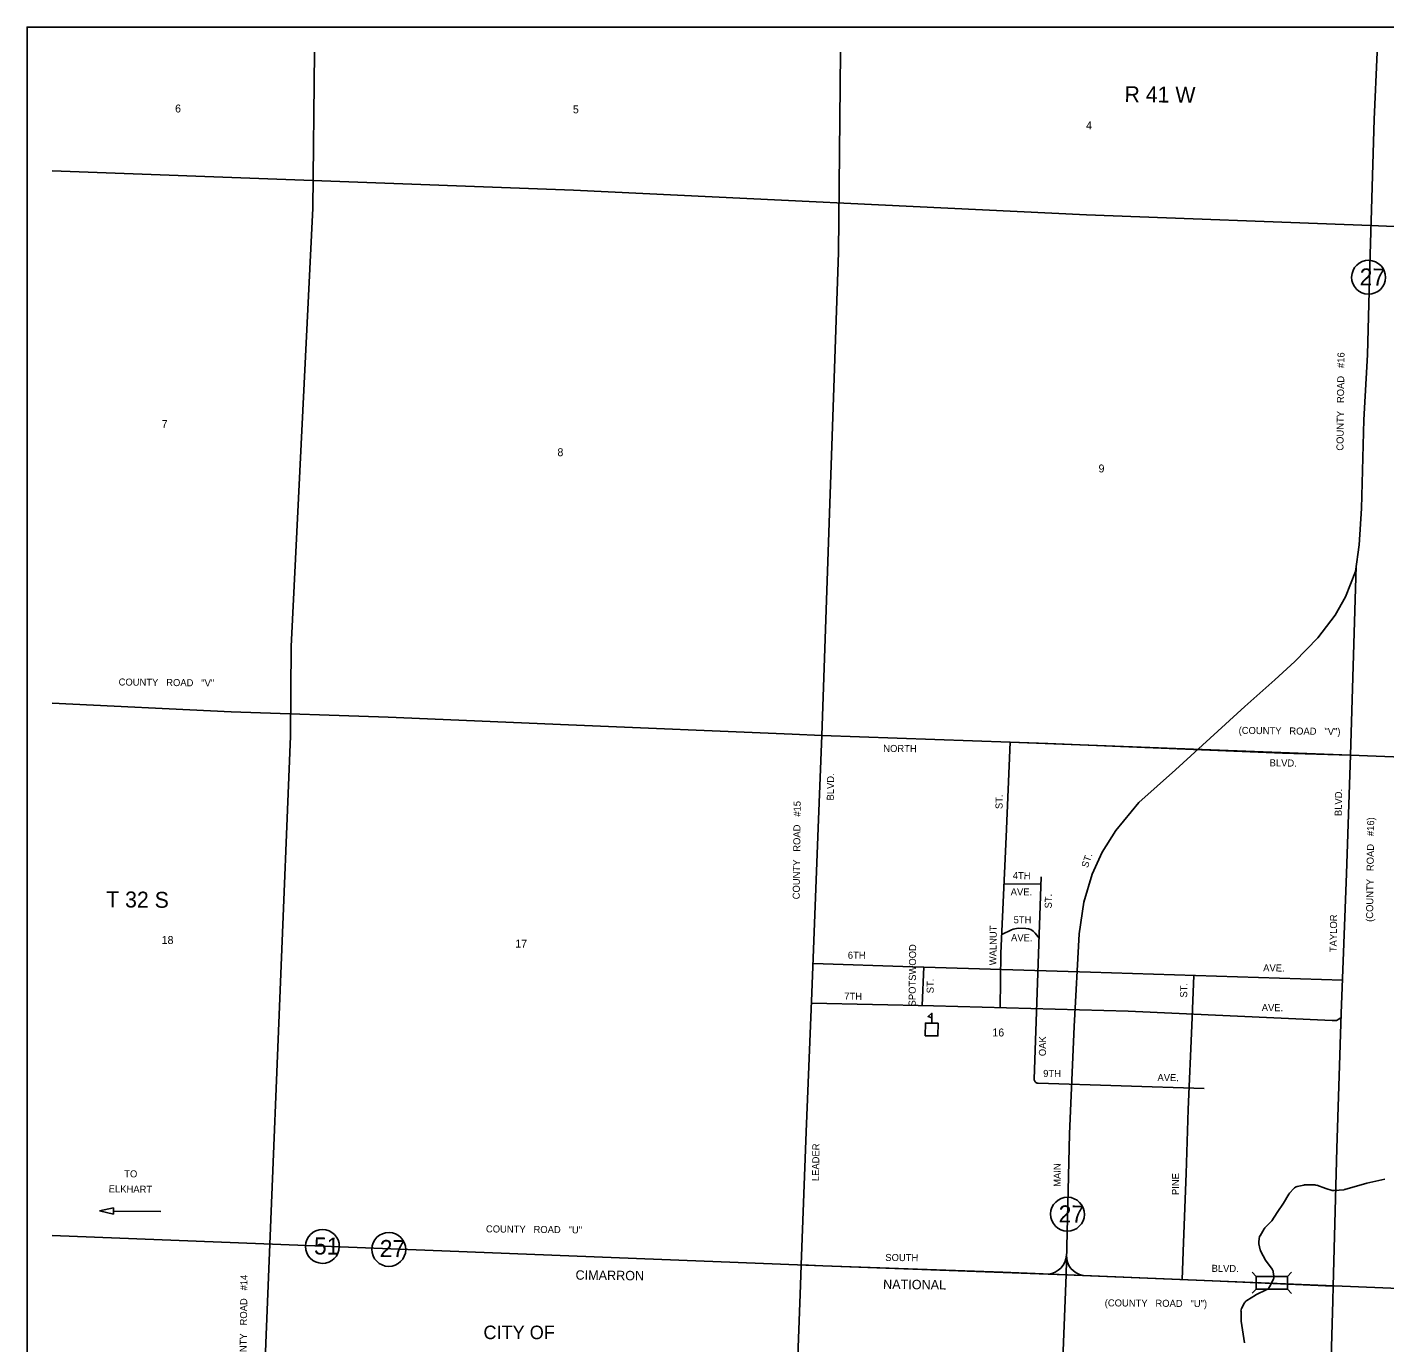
# Model space of a CAD drawing. Extents: x -210.46 to -206.03, y -82.96 to -79.02.
# Drawn here: x -210.459 to -207.893, y -81.504 to -79.018 of the extents above; entities that cross this region are included whole.
import ezdxf

# ---------------------------------------------------------------- set-up
doc = ezdxf.new("R2010")
doc.units = 0
for name, color, linetype in [('PL City Bridges', 7, 'Continuous'), ('PL City City Limits and Fill', 7, 'Continuous'), ('PL City Destination', 7, 'Continuous'), ('PL City K Route', 7, 'Continuous'), ('PL City K Rte Shields', 7, 'Continuous'), ('PL City Local Rd Street Names', 7, 'Continuous'), ('PL City Local Roads', 7, 'Continuous'), ('PL City Map Border', 7, 'Continuous'), ('PL City Range and TWP Numbers', 7, 'Continuous'), ('PL City Reservation', 7, 'Continuous'), ('PL City Rivers', 7, 'Continuous'), ('PL City Schools', 7, 'Continuous'), ('PL City Section Lines', 7, 'Continuous'), ('PL City Title Block', 7, 'Continuous')]:
    doc.layers.add(name, color=color, linetype=linetype)

msp = doc.modelspace()

# ---------------------------------------------------------------- linework, layer by layer
at = {"layer": 'PL City Bridges'}
for p, q in [((-208.1363, -81.3786), (-208.1444, -81.3707)), ((-208.0695, -81.371), (-208.0773, -81.3791)), ((-208.1366, -81.4026), (-208.1444, -81.4106)), ((-208.0695, -81.4109), (-208.0776, -81.4031))]:
    msp.add_line(p, q, dxfattribs=at)
msp.add_lwpolyline([(-208.1366, -81.4026), (-208.0776, -81.4031), (-208.0773, -81.3791), (-208.1363, -81.3786), (-208.1366, -81.4026)], dxfattribs=at)
at = {"layer": 'PL City City Limits and Fill'}
for points in [[(-208.9576, -80.3564), (-208.9642, -80.5312), (-208.9759, -80.8431), (-208.9871, -81.1055), (-208.9962, -81.3569)], [(-207.9585, -80.3936), (-208.0871, -80.3904), (-208.5305, -80.3716), (-208.9576, -80.3564)], [(-207.9913, -81.397), (-207.9841, -81.1371), (-207.9758, -80.882), (-207.9656, -80.6177), (-207.9585, -80.3936)], [(-208.9962, -81.3569), (-208.9555, -81.3587), (-208.6151, -81.3708), (-208.2192, -81.3868), (-207.9913, -81.3969)]]:
    msp.add_lwpolyline(points, dxfattribs=at)
at = {"layer": 'PL City Destination'}
msp.add_line((-210.2956, -81.2552), (-210.2064, -81.2561), dxfattribs=at)
for points in [[(-210.2957, -81.2491), (-210.322, -81.2549)], [(-210.2956, -81.2614), (-210.2957, -81.2491)], [(-210.322, -81.2549), (-210.2956, -81.2614)]]:
    msp.add_lwpolyline(points, dxfattribs=at)
at = {"layer": 'PL City K Route'}
for points in [[(-207.908, -79.0657), (-207.9133, -79.1928), (-207.922, -79.4694), (-207.9261, -79.6373), (-207.9329, -79.76), (-207.9378, -79.928), (-207.9417, -79.9967), (-207.9487, -80.0467), (-207.9677, -80.095), (-207.9875, -80.1294), (-208.0202, -80.1719), (-208.0635, -80.2166), (-208.101, -80.2517), (-208.1582, -80.3018), (-208.2889, -80.4214), (-208.3583, -80.4834), (-208.4018, -80.5362), (-208.4273, -80.5771), (-208.4464, -80.6188), (-208.4624, -80.6719), (-208.4712, -80.7316), (-208.4806, -80.9064), (-208.4895, -81.1096), (-208.4958, -81.3756)], [(-210.4116, -81.3013), (-208.9555, -81.3587), (-208.4958, -81.3756), (-206.6238, -81.4526)]]:
    msp.add_lwpolyline(points, dxfattribs=at)
for centre, major_axis, ratio, start_param, end_param in [((-208.5333, -81.3362), (0.0378, 0.0073), 0.997952, 4.622839, 6.02645), ((-208.4572, -81.3398), (-0.0378, 0.0011), 0.999086, 0, 1.418184)]:
    msp.add_ellipse(centre, major_axis=major_axis, ratio=ratio, start_param=start_param, end_param=end_param, dxfattribs=at)
at = {"layer": 'PL City K Rte Shields'}
for centre, major_axis in [((-207.9242, -79.4909), (0.0004, 0.032)), ((-208.4931, -81.2612), (0.0004, 0.032)), ((-209.9011, -81.3221), (0.0003, 0.032)), ((-209.7756, -81.3278), (0.0004, 0.032))]:
    msp.add_ellipse(centre, major_axis=major_axis, ratio=0.999997, dxfattribs=at)
at = {"layer": 'PL City Local Roads'}
for p, q in [((-208.6131, -80.6372), (-208.5434, -80.6379)), ((-208.5987, -80.7238), (-208.6174, -80.7328)), ((-208.5861, -80.721), (-208.5721, -80.7211)), ((-208.5543, -80.7301), (-208.5469, -80.7398)), ((-208.7675, -80.8666), (-208.7648, -80.794)), ((-208.5488, -81.0136), (-208.2348, -81.0235))]:
    msp.add_line(p, q, dxfattribs=at)
for points in [[(-206.6238, -79.4448), (-206.8574, -79.4356), (-207.2876, -79.4185), (-207.684, -79.4033), (-207.9196, -79.3933)], [(-207.9761, -80.8894), (-207.9758, -80.882), (-207.9656, -80.6177), (-207.9585, -80.3936), (-207.9473, -80.0368)], [(-210.4116, -80.2953), (-210.0733, -80.3117), (-209.7769, -80.3223), (-209.4359, -80.3367), (-209.0135, -80.3544), (-208.9576, -80.3564), (-208.6017, -80.3691), (-207.9585, -80.3936)], [(-208.9962, -81.3569), (-208.9871, -81.1055), (-208.9759, -80.8431), (-208.9642, -80.5312), (-208.9576, -80.3564)], [(-208.6202, -80.871), (-208.619, -80.7681), (-208.6091, -80.5483), (-208.6017, -80.3691)], [(-208.5562, -81.0058), (-208.5429, -80.624)], [(-208.9738, -80.7877), (-208.7856, -80.7937), (-208.4499, -80.8037), (-207.9734, -80.8191)], [(-208.2762, -81.3844), (-208.2741, -81.3147), (-208.2689, -81.1844), (-208.265, -81.0632), (-208.258, -80.9046), (-208.2545, -80.8099)], [(-208.9767, -80.8625), (-208.7465, -80.8674), (-208.3785, -80.8777), (-207.9929, -80.8955), (-207.9845, -80.8951), (-207.9801, -80.8928), (-207.9761, -80.8894)], [(-210.0393, -82.4543), (-210.0362, -82.3608), (-210.0257, -82.0653), (-210.018, -81.7866), (-210.0077, -81.505), (-210.0003, -81.3175)], [(-209.0355, -82.3627), (-209.0355, -82.3372), (-209.0226, -82.0328), (-209.0088, -81.6981), (-208.9975, -81.395), (-208.9962, -81.3569)], [(-208.4958, -81.3756), (-208.5054, -81.6309), (-208.5181, -81.9061)], [(-208.0399, -82.8536), (-208.0304, -82.6067), (-208.0182, -82.2343), (-208.0088, -81.948), (-207.9995, -81.686), (-207.992, -81.425), (-207.9913, -81.397), (-207.9912, -81.3953)]]:
    msp.add_lwpolyline(points, dxfattribs=at)
for centre, major_axis, ratio, start_param, end_param in [((-208.5864, -80.7494), (-0.0256, -0.0123), 0.997853, 4.254322, 4.712389), ((-208.5724, -80.7438), (0.0181, 0.0137), 0.998227, 0, 0.910038), ((-208.5486, -81.0061), (0.00757, -0.00026), 0.998646, 3.140769, 4.712389)]:
    msp.add_ellipse(centre, major_axis=major_axis, ratio=ratio, start_param=start_param, end_param=end_param, dxfattribs=at)
at = {"layer": 'PL City Map Border'}
msp.add_lwpolyline([(-210.459, -82.9009), (-210.459, -79.0183), (-206.5764, -79.0183), (-206.5764, -82.9009), (-210.459, -82.9009)], dxfattribs=at)
at = {"layer": 'PL City Rivers'}
for points in [[(-207.8934, -81.195), (-207.9272, -81.2024), (-207.969, -81.2145)], [(-208.0747, -81.2233), (-208.0849, -81.2401), (-208.0972, -81.2577), (-208.1072, -81.2735)], [(-208.0652, -81.2124), (-208.0735, -81.2216)], [(-208.0462, -81.2061), (-208.0591, -81.2089)], [(-208.0258, -81.206), (-208.0437, -81.2058)], [(-207.9932, -81.2162), (-208.0047, -81.2127), (-208.0222, -81.2066)], [(-207.9711, -81.2149), (-207.9888, -81.2166)], [(-208.1086, -81.2753), (-208.1201, -81.2872)], [(-208.1215, -81.2891), (-208.1293, -81.3018)], [(-208.131, -81.3068), (-208.1315, -81.3138)], [(-208.1313, -81.317), (-208.1289, -81.3284)], [(-208.1279, -81.3314), (-208.1191, -81.3478), (-208.1065, -81.3651)], [(-208.1044, -81.37), (-208.1031, -81.3781)], [(-208.1166, -81.4035), (-208.1371, -81.4136)], [(-208.1043, -81.3852), (-208.1115, -81.3987)], [(-208.1585, -81.4286), (-208.164, -81.4392)], [(-208.138, -81.4141), (-208.1543, -81.4241)], [(-208.1652, -81.4447), (-208.1647, -81.4636), (-208.1589, -81.5043)]]:
    msp.add_lwpolyline(points, dxfattribs=at)
for centre, major_axis, ratio, start_param, end_param in [((-208.065, -81.2292), (-0.00756, -0.00847), 0.998841, 4.712389, 4.897474), ((-208.0568, -81.22), (-0.0111, -0.0024), 0.998058, 4.712389, 5.341056), ((-208.0438, -81.2172), (-0.0111, -0.0024), 0.99806, 4.488775, 4.712389), ((-208.026, -81.2173), (-0.0107, 0.0037), 0.99936, 4.712389, 5.03433), ((-207.9899, -81.2054), (0.0108, -0.0033), 0.999027, 4.712389, 5.105571), ((-207.9722, -81.2037), (0.0109, 0.0032), 0.998195, 4.525985, 4.712389), ((-208.1168, -81.2675), (0.00606, 0.00959), 0.99909, 4.511625, 4.712389), ((-208.1197, -81.3077), (-0.00593, -0.00968), 0.998967, 4.712389, 5.181266), ((-208.1119, -81.295), (-0.00786, -0.00819), 0.998564, 4.712389, 4.927037), ((-208.1202, -81.3147), (-0.0113, 0.0009), 0.999676, 0, 0.289797), ((-208.1178, -81.326), (-0.0111, -0.0024), 0.999023, 0, 0.280545), ((-208.1156, -81.3718), (0.0112, 0.0018), 0.99951, 0, 0.478151), ((-208.1143, -81.3799), (0.0112, 0.0018), 0.999584, 5.638881, 6.283185), ((-208.1215, -81.3933), (0.0053, 0.01), 0.999016, 4.084754, 4.712389), ((-208.1484, -81.4337), (-0.0052, -0.0101), 0.998636, 4.163871, 4.712389), ((-208.1321, -81.4238), (-0.0102, -0.005), 0.999126, 4.712389, 4.807372), ((-208.1539, -81.4444), (-0.0052, -0.0101), 0.998574, 4.712389, 5.212779)]:
    msp.add_ellipse(centre, major_axis=major_axis, ratio=ratio, start_param=start_param, end_param=end_param, dxfattribs=at)
at = {"layer": 'PL City Schools'}
msp.add_line((-208.7496, -80.9002), (-208.7495, -80.8904), dxfattribs=at)
for points in [[(-208.7495, -80.8904), (-208.7565, -80.8874), (-208.7494, -80.8815)], [(-208.7619, -80.9241), (-208.7617, -80.9001), (-208.7376, -80.9003), (-208.7379, -80.9244)]]:
    msp.add_lwpolyline(points, close=True, dxfattribs=at)
at = {"layer": 'PL City Section Lines'}
for points in [[(-209.9157, -79.0657), (-209.919, -79.3601), (-209.9598, -80.1887), (-209.9616, -80.3578), (-210.0003, -81.3175)], [(-208.9218, -79.0657), (-208.9256, -79.4443), (-208.9576, -80.3564)], [(-210.4116, -79.2899), (-209.4263, -79.3265), (-208.4575, -79.3729), (-207.9196, -79.3933)], [(-207.9585, -80.3936), (-207.0842, -80.428), (-206.6238, -80.4434)]]:
    msp.add_lwpolyline(points, dxfattribs=at)

# ---------------------------------------------------------------- texts
at = {"layer": 'PL City Destination'}
for s, rotation, p in [('TO', 359.3785, (-210.2756, -81.1914)), ('ELKHART', 359.3783, (-210.3049, -81.2199))]:
    msp.add_text(s, height=0.0133, rotation=rotation, dxfattribs=at).set_placement(p)
at = {"layer": 'PL City K Rte Shields'}
for s, rotation, p in [('27', 359.3317, (-207.9411, -79.5062)), ('27', 359.3317, (-208.51, -81.2766)), ('51', 359.3733, (-209.9171, -81.3372)), ('27', 359.3691, (-209.7929, -81.342))]:
    msp.add_text(s, height=0.0322, rotation=rotation, dxfattribs=at).set_placement(p)
at = {"layer": 'PL City Local Rd Street Names'}
for s, rotation, p in [('COUNTY   ROAD   #16', 89.3385, (-207.9717, -79.8186)), ('COUNTY   ROAD   "V"', 359.3736, (-210.2862, -80.2622)), ('(COUNTY   ROAD   "V")', 359.329, (-208.1698, -80.3536)), ('NORTH', 359.4096, (-208.8413, -80.3876)), ('BLVD.', 359.3279, (-208.1112, -80.4149)), ('BLVD.', 89.3833, (-208.9347, -80.4796)), ('COUNTY   ROAD   #15', 89.4207, (-208.9991, -80.6663)), ('ST.', 89.4105, (-208.6159, -80.4957)), ('BLVD.', 89.3215, (-207.9749, -80.509)), ('(COUNTY   ROAD   #16)', 89.3504, (-207.9157, -80.7089)), ('ST.', 70.7863, (-208.4548, -80.6078)), ('4TH', 359.4137, (-208.5966, -80.628)), ('AVE.', 359.4145, (-208.6005, -80.6586)), ('ST.', 89.4058, (-208.5228, -80.6835)), ('5TH', 359.4168, (-208.595, -80.7115)), ('TAYLOR', 89.3985, (-207.9844, -80.7661)), ('WALNUT', 89.4157, (-208.6275, -80.7909)), ('AVE.', 359.4192, (-208.5998, -80.7453)), ('SPOTSWOOD', 89.4066, (-208.7802, -80.8687)), ('6TH', 359.3974, (-208.9083, -80.7784)), ('AVE.', 359.3649, (-208.1234, -80.8023)), ('ST.', 89.4096, (-208.746, -80.8439)), ('ST.', 89.4035, (-208.267, -80.852)), ('7TH', 359.3982, (-208.915, -80.8559)), ('AVE.', 359.3803, (-208.1261, -80.8773)), ('OAK', 89.4511, (-208.5339, -80.9626)), ('9TH', 359.4709, (-208.5391, -81.0018)), ('AVE.', 359.4689, (-208.3231, -81.0095)), ('LEADER', 89.3871, (-208.9626, -81.1988)), ('MAIN', 89.5293, (-208.5062, -81.2095)), ('PINE', 89.525, (-208.2825, -81.225)), ('COUNTY   ROAD   "U"', 359.3773, (-209.5921, -81.2955)), ('SOUTH', 359.453, (-208.8374, -81.3495)), ('COUNTY   ROAD   #14', 89.373, (-210.0446, -81.5614)), ('BLVD.', 359.5116, (-208.2209, -81.3701)), ('(COUNTY   ROAD   "U")', 359.5644, (-208.4228, -81.4353))]:
    msp.add_text(s, height=0.0133, rotation=rotation, dxfattribs=at).set_placement(p)
at = {"layer": 'PL City Range and TWP Numbers'}
for s, rotation, p in [('R 41 W', 359.3771, (-208.3856, -79.1599)), ('T 32 S', 359.3781, (-210.3099, -80.6811))]:
    msp.add_text(s, height=0.0301, rotation=rotation, dxfattribs=at).set_placement(p)
at = {"layer": 'PL City Reservation'}
for s, rotation, p in [('CIMARRON', 359.3654, (-209.4228, -81.3849)), ('NATIONAL', 359.4706, (-208.8416, -81.4024))]:
    msp.add_text(s, height=0.0178, rotation=rotation, dxfattribs=at).set_placement(p)
at = {"layer": 'PL City Section Lines'}
for s, rotation, p in [('6', 359.3808, (-210.1795, -79.1795)), ('5', 359.3902, (-209.4278, -79.1811)), ('4', 359.3782, (-208.4581, -79.2114)), ('7', 359.375, (-210.2049, -79.7756)), ('8', 359.3802, (-209.457, -79.8289)), ('9', 359.3898, (-208.4345, -79.8596)), ('18', 359.3778, (-210.2049, -80.7505)), ('17', 359.3736, (-209.5367, -80.7573)), ('16', 359.4408, (-208.6351, -80.9252))]:
    msp.add_text(s, height=0.015, rotation=rotation, dxfattribs=at).set_placement(p)
at = {"layer": 'PL City Title Block'}
msp.add_text('CITY OF', height=0.02557, dxfattribs=at).set_placement((-209.5967, -81.4973))

doc.saveas('drawing.dxf')
